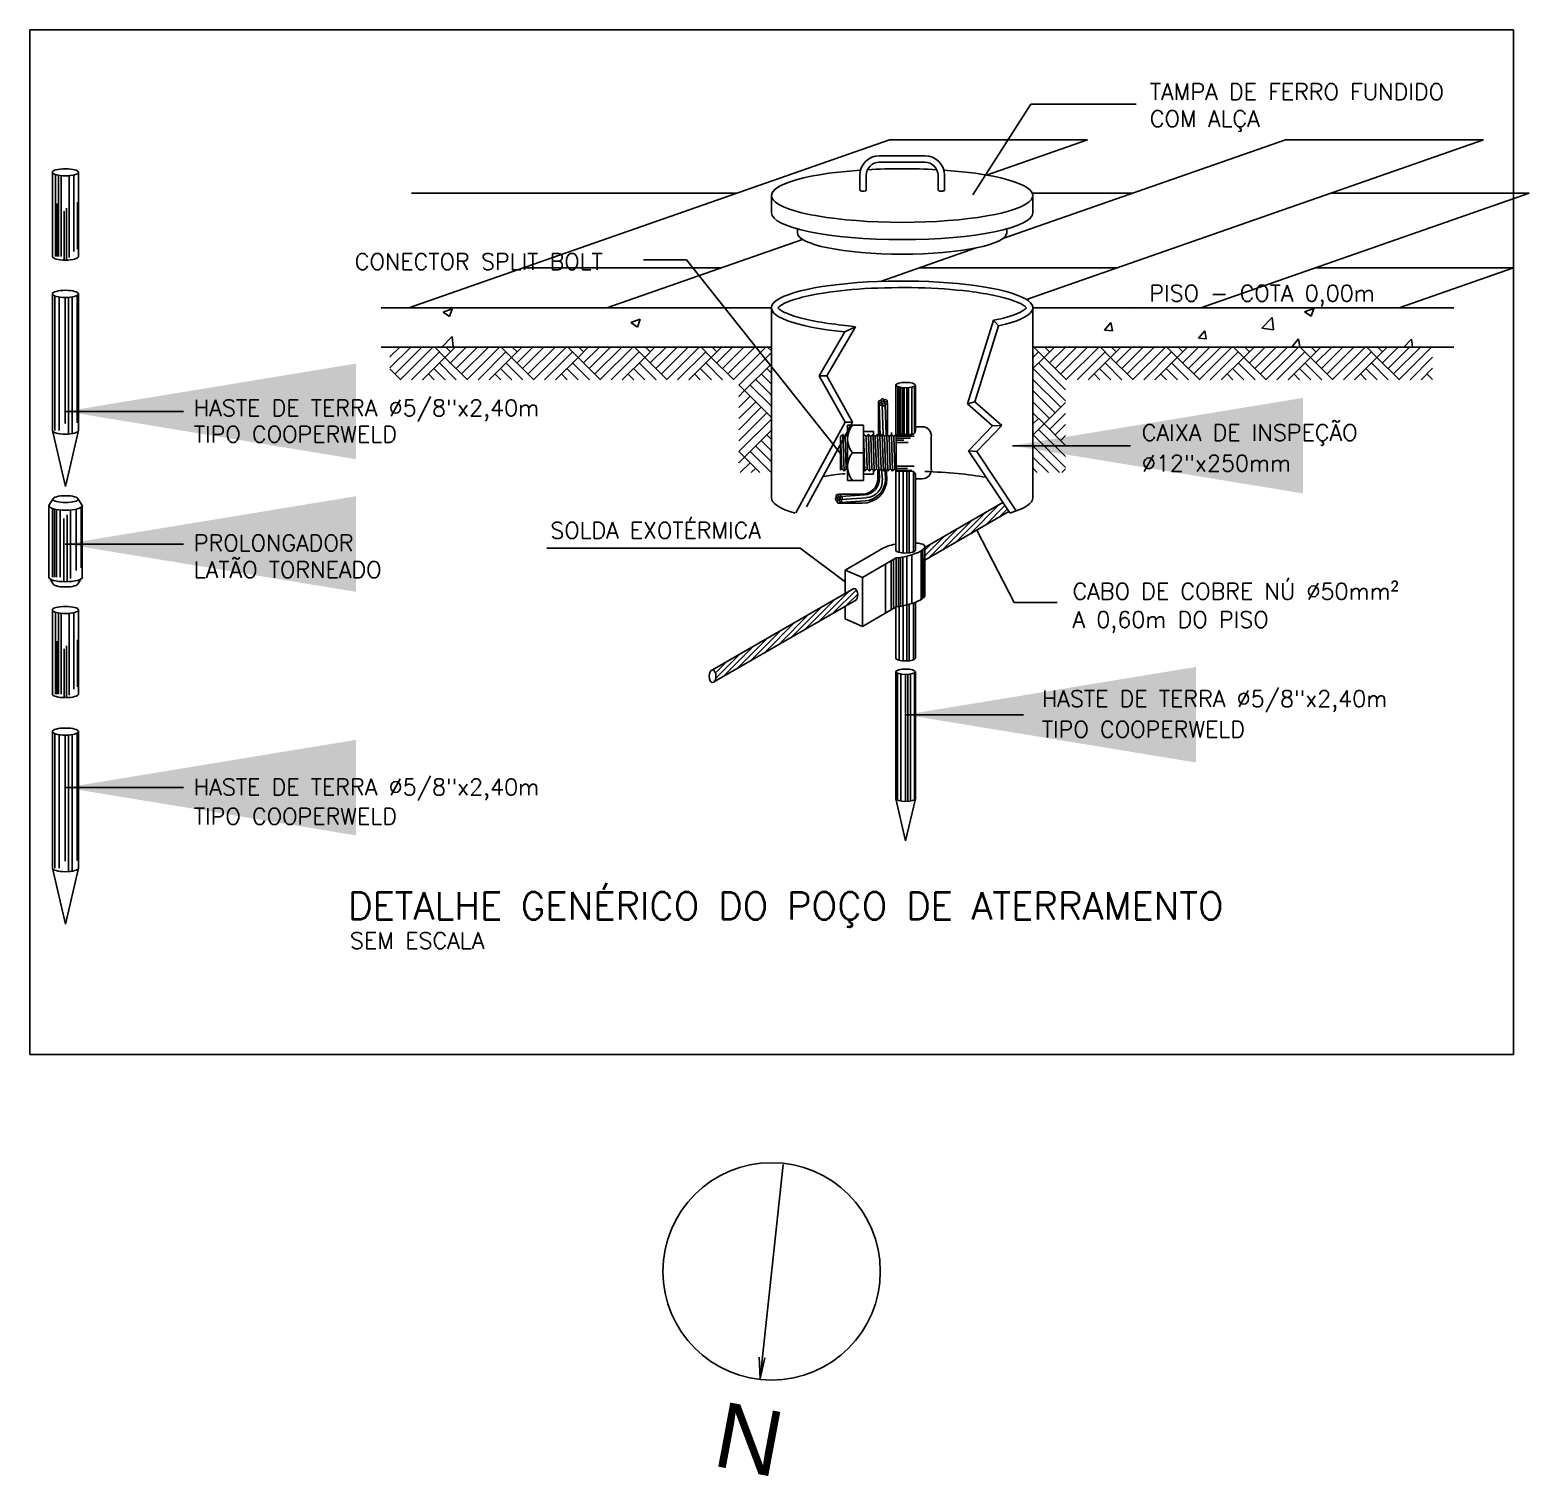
# Model space of a CAD drawing. Extents: x 0 to 11638, y -6007 to 0.
# Drawn here: x 10293.54 to 10303.86, y -3567.02 to -3557.07 of the extents above; entities that cross this region are included whole.
import ezdxf

# ---------------------------------------------------------------- set-up
doc = ezdxf.new("R2010")
doc.units = 0
doc.linetypes.add('CONTINUO', pattern=[0])
doc.layers.get('0').update_dxf_attribs({"linetype": 'CONTINUOUS'})
doc.layers.add('ARQ - Textos', color=4, linetype='CONTINUOUS', lineweight=5)
for name, color, linetype in [('ELE-CONECTOR SPLIT BOLT', 100, 'CONTINUOUS'), ('ELE-CX. INSPEÇÃO', 40, 'CONTINUOUS'), ('ELE-FIAÇÃO1', 7, 'CONTINUOUS'), ('ELE-HASTE COBREADA', 36, 'CONTINUOUS'), ('ELE-LINHA FINA', 9, 'CONTINUOUS'), ('ELE-MALHA SPDA', 200, 'CONTINUOUS'), ('ELE-MALHA TERRA', 160, 'CONTINUOUS'), ('ELE-SOLDA EXOTÉRMICA', 10, 'CONTINUOUS'), ('ELE-TEXTOS', 7, 'CONTINUOUS')]:
    doc.layers.add(name, color=color, linetype=linetype)
doc.styles.add('ROMANS', font='romans.shx', dxfattribs={"height": 0.3})
doc.styles.get("Standard").update_dxf_attribs({"font": 'arial.ttf', "height": 0.15})
doc.dimstyles.get("Standard").update_dxf_attribs({"dimtxt": 0.1, "dimasz": 0.15, "dimexe": 0.2, "dimexo": 0.2, "dimgap": 0.05, "dimtad": 1, "dimzin": 0, "dimtxsty": 'STANDARD', "dimblk": 'OBLIQUE', "dimcen": 0.5, "dimclrd": 256, "dimclre": 256, "dimclrt": 256, "dimadec": 0, "dimazin": 0, "dimtfac": 1, "dimtmove": 0, "dimatfit": 3, "dimfxl": 0.1, "dimfxlon": 1, "dimtfillclr": 256, "dimtolj": 1, "dimtzin": 0, "dimlwd": -1, "dimarcsym": 0})

msp = doc.modelspace()

# ---------------------------------------------------------------- linework, layer by layer
at = {"linetype": 'Continuous'}
for q in [(10298.726, -3564.876), (10298.561, -3566.203), (10298.6, -3566.207)]:
    msp.add_line((10298.566, -3566.349), q, dxfattribs=at)
msp.add_circle((10298.646, -3565.612), 0.748)
at = {"layer": 'ELE-CONECTOR SPLIT BOLT'}
for p, q in [((10299.168, -3559.787), (10299.279, -3559.787)), ((10299.168, -3560.167), (10299.168, -3559.787)), ((10299.279, -3559.787), (10299.279, -3559.914)), ((10299.279, -3559.787), (10299.279, -3560.167)), ((10299.635, -3559.827), (10299.635, -3559.798)), ((10299.682, -3559.798), (10299.635, -3559.798)), ((10299.121, -3559.865), (10299.137, -3559.85)), ((10299.128, -3560.088), (10299.121, -3559.865)), ((10299.121, -3559.865), (10299.121, -3560.096)), ((10299.137, -3559.85), (10299.152, -3559.865)), ((10299.145, -3560.104), (10299.137, -3559.85)), ((10299.152, -3559.865), (10299.168, -3559.85)), ((10299.16, -3560.088), (10299.152, -3559.865)), ((10299.279, -3559.849), (10299.296, -3559.865)), ((10299.279, -3559.849), (10299.279, -3559.849)), ((10299.288, -3560.104), (10299.279, -3559.849)), ((10299.296, -3559.865), (10299.312, -3559.85)), ((10299.304, -3560.088), (10299.296, -3559.865)), ((10299.312, -3559.85), (10299.328, -3559.865)), ((10299.32, -3560.104), (10299.312, -3559.85)), ((10299.328, -3559.865), (10299.344, -3559.85)), ((10299.335, -3560.088), (10299.328, -3559.865)), ((10299.344, -3559.85), (10299.359, -3559.865)), ((10299.351, -3560.104), (10299.344, -3559.85)), ((10299.359, -3559.865), (10299.375, -3559.85)), ((10299.367, -3560.088), (10299.359, -3559.865)), ((10299.375, -3559.85), (10299.391, -3559.865)), ((10299.383, -3560.104), (10299.375, -3559.85)), ((10299.391, -3559.865), (10299.407, -3559.85)), ((10299.399, -3560.088), (10299.391, -3559.865)), ((10299.407, -3559.85), (10299.422, -3559.865)), ((10299.415, -3560.104), (10299.407, -3559.85)), ((10299.422, -3559.865), (10299.439, -3559.85)), ((10299.43, -3560.088), (10299.422, -3559.865)), ((10299.439, -3559.85), (10299.454, -3559.865)), ((10299.446, -3560.104), (10299.439, -3559.85)), ((10299.454, -3559.865), (10299.47, -3559.85)), ((10299.462, -3560.088), (10299.454, -3559.865)), ((10299.47, -3559.85), (10299.486, -3559.865)), ((10299.478, -3560.104), (10299.47, -3559.85)), ((10299.474, -3559.862), (10299.472, -3559.838)), ((10299.486, -3559.865), (10299.502, -3559.85)), ((10299.493, -3560.088), (10299.486, -3559.865)), ((10299.611, -3559.85), (10299.502, -3559.85)), ((10299.502, -3559.85), (10299.502, -3560.103)), ((10299.502, -3559.863), (10299.628, -3559.863)), ((10299.502, -3559.877), (10299.601, -3559.877)), ((10299.502, -3559.891), (10299.555, -3559.891)), ((10299.502, -3559.905), (10299.586, -3559.905)), ((10299.745, -3559.861), (10299.745, -3560.093)), ((10299.279, -3559.977), (10299.202, -3559.977)), ((10299.128, -3560.088), (10299.121, -3560.096)), ((10299.128, -3560.088), (10299.145, -3560.104)), ((10299.145, -3560.104), (10299.16, -3560.088)), ((10299.16, -3560.088), (10299.168, -3560.096)), ((10299.288, -3560.104), (10299.279, -3560.095)), ((10299.288, -3560.104), (10299.304, -3560.088)), ((10299.304, -3560.088), (10299.32, -3560.104)), ((10299.32, -3560.104), (10299.335, -3560.088)), ((10299.335, -3560.088), (10299.351, -3560.104)), ((10299.351, -3560.104), (10299.367, -3560.088)), ((10299.367, -3560.088), (10299.383, -3560.104)), ((10299.383, -3560.104), (10299.399, -3560.088)), ((10299.399, -3560.088), (10299.415, -3560.104)), ((10299.415, -3560.104), (10299.43, -3560.088)), ((10299.43, -3560.088), (10299.446, -3560.104)), ((10299.446, -3560.104), (10299.462, -3560.088)), ((10299.462, -3560.088), (10299.478, -3560.104)), ((10299.473, -3560.099), (10299.472, -3560.103)), ((10299.478, -3560.104), (10299.493, -3560.088)), ((10299.493, -3560.088), (10299.502, -3560.103)), ((10299.502, -3560.068), (10299.628, -3560.068)), ((10299.502, -3560.085), (10299.581, -3560.085)), ((10299.502, -3560.099), (10299.612, -3560.099)), ((10299.611, -3560.103), (10299.502, -3560.103)), ((10299.635, -3560.127), (10299.635, -3560.156)), ((10299.279, -3560.167), (10299.168, -3560.167)), ((10299.682, -3560.156), (10299.635, -3560.156))]:
    msp.add_line(p, q, dxfattribs=at)
for points in [[(10299.279, -3559.83), (10299.347, -3559.83), (10299.347, -3559.854)], [(10299.279, -3560.124), (10299.347, -3560.124), (10299.347, -3560.1)]]:
    msp.add_lwpolyline(points, dxfattribs=at)
for centre, radius, start, end in [((10299.324, -3559.882), 0.155, 142.2056, 217.7944), ((10299.611, -3559.827), 0.0237, 270, 0), ((10299.682, -3559.861), 0.0633, 0, 90), ((10299.324, -3560.072), 0.155, 142.2056, 217.7944), ((10299.611, -3560.127), 0.0237, 0, 90), ((10299.682, -3560.093), 0.0633, 270, 0)]:
    msp.add_arc(centre, radius, start, end, dxfattribs=at)
at = {"layer": 'ELE-CX. INSPEÇÃO'}
for p, q in [((10299.387, -3557.932), (10299.701, -3557.932)), ((10299.252, -3558.167), (10299.252, -3558.067)), ((10299.297, -3558.167), (10299.297, -3558.067)), ((10299.387, -3557.977), (10299.701, -3557.977)), ((10299.791, -3558.167), (10299.791, -3558.067)), ((10299.836, -3558.167), (10299.836, -3558.067)), ((10298.644, -3558.206), (10298.644, -3558.325)), ((10300.444, -3558.206), (10300.444, -3558.325)), ((10298.823, -3558.436), (10298.823, -3558.462)), ((10300.265, -3558.436), (10300.265, -3558.462)), ((10298.644, -3558.979), (10298.644, -3560.287)), ((10300.444, -3558.979), (10300.444, -3560.287)), ((10299.175, -3559.102), (10299.224, -3559.109)), ((10300.173, -3559.065), (10299.993, -3559.641)), ((10300.208, -3559.104), (10300.044, -3559.626)), ((10300.224, -3559.054), (10300.173, -3559.065)), ((10300.208, -3559.104), (10300.173, -3559.065)), ((10299.15, -3559.145), (10298.973, -3559.448)), ((10299.224, -3559.109), (10299.025, -3559.448)), ((10299.15, -3559.145), (10299.224, -3559.109)), ((10298.973, -3559.448), (10299.151, -3559.767)), ((10298.973, -3559.448), (10299.025, -3559.448)), ((10299.025, -3559.448), (10299.203, -3559.767)), ((10299.993, -3559.641), (10300.044, -3559.626)), ((10299.993, -3559.641), (10300.165, -3559.792)), ((10300.044, -3559.626), (10300.23, -3559.79)), ((10299.151, -3559.767), (10298.812, -3560.391)), ((10299.203, -3559.767), (10298.887, -3560.348)), ((10299.151, -3559.767), (10299.203, -3559.767)), ((10300.165, -3559.792), (10300.002, -3559.963)), ((10300.23, -3559.79), (10300.059, -3559.968)), ((10300.165, -3559.792), (10300.23, -3559.79)), ((10300.002, -3559.963), (10300.286, -3560.391)), ((10300.059, -3559.968), (10300.002, -3559.963)), ((10300.059, -3559.968), (10300.33, -3560.377))]:
    msp.add_line(p, q, dxfattribs=at)
for centre, radius, start, end in [((10299.387, -3558.067), 0.135, 90, 180), ((10299.701, -3558.067), 0.135, 0, 90), ((10299.387, -3558.067), 0.09, 90, 180), ((10299.701, -3558.067), 0.09, 0, 90)]:
    msp.add_arc(centre, radius, start, end, dxfattribs=at)
for centre, major_axis, ratio, start_param, end_param in [((10299.544, -3558.206), (-0.9, 0), 0.205123, -1.245777, 4.38737), ((10299.544, -3558.206), (0.9, 0), 0.205123, 1.302681, 1.838911), ((10299.275, -3558.167), (0.0225, 0), 0.405849, 3.141593, 6.283185), ((10299.544, -3558.325), (0.9, 0), 0.205123, 3.141593, 6.283185), ((10299.544, -3558.462), (0.721, 0), 0.205123, 3.141593, 6.283185), ((10299.544, -3558.979), (-0.9, 0), 0.205123, 2.400326, 7.400729), ((10299.544, -3560.287), (-0.9, 0), 0.205123, -1.120068, -0.921236), ((10299.544, -3560.287), (0.9, 0), 0.205123, 0.87283, 1.396331), ((10299.544, -3560.287), (-0.9, 0), 0.205123, 0, 0.613855), ((10299.544, -3560.287), (0.9, 0), 0.205123, -0.602837, 0)]:
    msp.add_ellipse(centre, major_axis=major_axis, ratio=ratio, start_param=start_param, end_param=end_param, dxfattribs=at)
at = {"layer": 'ELE-CX. INSPEÇÃO', "extrusion": (0, 0, -1)}
msp.add_ellipse((10299.814, -3558.167), major_axis=(-0.0225, 0), ratio=0.405849, start_param=3.141593, end_param=6.283185, dxfattribs=at)
at = {"layer": 'ELE-CX. INSPEÇÃO'}
for points, knots in [([(10300.399, -3558.979), (10300.397, -3558.977), (10300.394, -3558.973), (10300.382, -3558.963), (10300.373, -3558.958), (10300.352, -3558.946), (10300.339, -3558.941), (10300.289, -3558.921), (10300.243, -3558.908), (10300.134, -3558.884), (10300.072, -3558.874), (10299.897, -3558.852), (10299.778, -3558.844), (10299.533, -3558.838), (10299.406, -3558.84), (10299.17, -3558.854), (10299.059, -3558.867), (10298.902, -3558.894), (10298.846, -3558.908), (10298.773, -3558.931), (10298.749, -3558.941), (10298.717, -3558.957), (10298.706, -3558.964), (10298.694, -3558.974), (10298.691, -3558.977), (10298.69, -3558.979)], [3.276551, 3.276551, 3.276551, 3.276551, 3.393688, 3.393688, 3.510826, 3.510826, 3.627964, 3.627964, 3.899224, 3.899224, 4.170484, 4.170484, 4.587329, 4.587329, 5.004173, 5.004173, 5.421017, 5.421017, 5.710423, 5.710423, 5.898669, 5.898669, 6.040787, 6.040787, 6.148227, 6.148227, 6.148227, 6.148227]), ([(10298.69, -3558.979), (10298.691, -3558.981), (10298.695, -3558.985), (10298.707, -3558.995), (10298.715, -3559), (10298.737, -3559.012), (10298.75, -3559.017), (10298.8, -3559.037), (10298.846, -3559.05), (10298.954, -3559.074), (10299.017, -3559.084), (10299.114, -3559.096), (10299.144, -3559.099), (10299.175, -3559.102)], [0.134958, 0.134958, 0.134958, 0.134958, 0.252096, 0.252096, 0.369233, 0.369233, 0.486371, 0.486371, 0.757631, 0.757631, 1.028892, 1.028892, 1.143173, 1.143173, 1.143173, 1.143173]), ([(10300.224, -3559.054), (10300.247, -3559.048), (10300.268, -3559.042), (10300.316, -3559.027), (10300.34, -3559.017), (10300.372, -3559.001), (10300.382, -3558.994), (10300.394, -3558.984), (10300.397, -3558.981), (10300.399, -3558.979)], [2.4448058, 2.4448058, 2.4448058, 2.4448058, 2.5688299, 2.5688299, 2.7570761, 2.7570761, 2.8991948, 2.8991948, 3.0066348, 3.0066348, 3.0066348, 3.0066348])]:
    msp.add_open_spline(points, degree=3, knots=knots, dxfattribs=at)
at = {"layer": 'ELE-FIAÇÃO1', "linetype": 'CONTINUO'}
for p, q in [((10300.031, -3558.201), (10300.43, -3557.578)), ((10300.43, -3557.578), (10301.154, -3557.578)), ((10297.764, -3558.648), (10298.061, -3558.648)), ((10298.061, -3558.648), (10299.121, -3559.981)), ((10300.315, -3561.008), (10300.058, -3560.509)), ((10298.843, -3560.634), (10297.098, -3560.634)), ((10298.843, -3560.634), (10299.152, -3560.865)), ((10300.315, -3561.008), (10300.612, -3561.008))]:
    msp.add_line(p, q, dxfattribs=at)
msp.add_lwpolyline([(10293.541, -3557.066), (10303.751, -3557.066), (10303.751, -3564.118), (10293.541, -3564.118)], close=True, dxfattribs=at)
at = {"layer": 'ELE-HASTE COBREADA'}
for p, q in [((10293.695, -3558.046), (10293.695, -3558.626)), ((10293.716, -3558.062), (10293.716, -3558.626)), ((10293.738, -3558.067), (10293.738, -3558.626)), ((10293.756, -3558.07), (10293.756, -3558.626)), ((10293.812, -3558.07), (10293.812, -3558.633)), ((10293.843, -3558.065), (10293.843, -3558.591)), ((10293.875, -3558.046), (10293.875, -3558.626)), ((10293.727, -3558.261), (10293.727, -3558.626)), ((10293.869, -3558.252), (10293.869, -3558.576)), ((10293.777, -3558.313), (10293.777, -3558.65)), ((10293.793, -3558.293), (10293.793, -3558.65)), ((10293.695, -3558.883), (10293.695, -3559.824)), ((10293.713, -3558.898), (10293.713, -3559.824)), ((10293.866, -3558.894), (10293.866, -3559.771)), ((10293.875, -3558.883), (10293.875, -3559.824)), ((10293.742, -3558.905), (10293.742, -3559.824)), ((10293.784, -3558.908), (10293.784, -3559.776)), ((10293.807, -3558.907), (10293.807, -3559.847)), ((10293.831, -3558.904), (10293.831, -3559.845)), ((10299.5, -3559.511), (10299.5, -3559.852)), ((10299.63, -3559.518), (10299.63, -3559.84)), ((10299.635, -3559.511), (10299.635, -3559.798)), ((10299.515, -3559.522), (10299.515, -3559.85)), ((10299.524, -3559.525), (10299.524, -3559.85)), ((10299.532, -3559.526), (10299.532, -3559.85)), ((10299.546, -3559.528), (10299.546, -3559.85)), ((10299.559, -3559.529), (10299.559, -3559.85)), ((10299.576, -3559.529), (10299.576, -3559.85)), ((10299.587, -3559.528), (10299.587, -3559.85)), ((10299.611, -3559.525), (10299.611, -3559.85)), ((10293.785, -3560.21), (10293.695, -3559.824)), ((10293.785, -3560.21), (10293.875, -3559.824)), ((10299.5, -3560.101), (10299.5, -3560.649)), ((10299.524, -3560.103), (10299.524, -3560.663)), ((10299.552, -3560.103), (10299.552, -3560.667)), ((10299.576, -3560.103), (10299.576, -3560.667)), ((10299.592, -3560.103), (10299.592, -3560.666)), ((10299.623, -3560.107), (10299.623, -3560.66)), ((10299.635, -3560.156), (10299.635, -3560.649)), ((10293.67, -3560.34), (10293.699, -3560.296)), ((10293.67, -3560.34), (10293.67, -3560.833)), ((10293.901, -3560.34), (10293.872, -3560.296)), ((10293.901, -3560.34), (10293.901, -3560.833)), ((10293.696, -3560.36), (10293.696, -3560.833)), ((10293.71, -3560.364), (10293.71, -3560.833)), ((10293.724, -3560.367), (10293.724, -3560.833)), ((10293.748, -3560.37), (10293.748, -3560.833)), ((10293.774, -3560.43), (10293.774, -3560.864)), ((10293.796, -3560.404), (10293.796, -3560.864)), ((10293.819, -3560.37), (10293.819, -3560.842)), ((10293.86, -3560.364), (10293.86, -3560.787)), ((10293.893, -3560.352), (10293.893, -3560.769)), ((10293.677, -3560.843), (10293.699, -3560.877)), ((10293.894, -3560.843), (10293.872, -3560.877)), ((10293.695, -3561.059), (10293.695, -3561.638)), ((10293.875, -3561.059), (10293.875, -3561.638)), ((10299.5, -3561.04), (10299.5, -3561.391)), ((10299.524, -3561.035), (10299.524, -3561.405)), ((10299.552, -3561.03), (10299.552, -3561.409)), ((10299.576, -3561.025), (10299.576, -3561.409)), ((10299.592, -3561.021), (10299.592, -3561.408)), ((10299.623, -3561.011), (10299.623, -3561.401)), ((10299.635, -3561.007), (10299.635, -3561.391)), ((10293.716, -3561.074), (10293.716, -3561.638)), ((10293.738, -3561.08), (10293.738, -3561.638)), ((10293.756, -3561.082), (10293.756, -3561.638)), ((10293.812, -3561.082), (10293.812, -3561.646)), ((10293.843, -3561.078), (10293.843, -3561.603)), ((10293.727, -3561.274), (10293.727, -3561.638)), ((10293.869, -3561.265), (10293.869, -3561.589)), ((10293.777, -3561.326), (10293.777, -3561.663)), ((10293.793, -3561.305), (10293.793, -3561.663)), ((10299.5, -3561.484), (10299.5, -3562.358)), ((10299.513, -3561.495), (10299.513, -3562.369)), ((10299.536, -3561.501), (10299.536, -3562.374)), ((10299.567, -3561.503), (10299.567, -3562.376)), ((10299.584, -3561.502), (10299.584, -3562.376)), ((10299.602, -3561.5), (10299.602, -3562.374)), ((10299.629, -3561.492), (10299.629, -3562.366)), ((10299.635, -3561.484), (10299.635, -3562.358)), ((10293.695, -3561.896), (10293.695, -3562.836)), ((10293.713, -3561.911), (10293.713, -3562.836)), ((10293.742, -3561.918), (10293.742, -3562.836)), ((10293.784, -3561.921), (10293.784, -3562.789)), ((10293.807, -3561.92), (10293.807, -3562.86)), ((10293.831, -3561.917), (10293.831, -3562.857)), ((10293.866, -3561.907), (10293.866, -3562.783)), ((10293.875, -3561.896), (10293.875, -3562.836)), ((10299.568, -3562.647), (10299.5, -3562.358)), ((10299.568, -3562.647), (10299.635, -3562.358)), ((10293.785, -3563.222), (10293.695, -3562.836)), ((10293.785, -3563.222), (10293.875, -3562.836))]:
    msp.add_line(p, q, dxfattribs=at)
for centre, major_axis in [((10293.785, -3558.046), (-0.09, 0)), ((10293.785, -3558.883), (-0.09, 0)), ((10299.568, -3559.511), (-0.0675, 0)), ((10299.568, -3559.511), (-0.0675, 0)), ((10293.786, -3560.296), (-0.0868, 0)), ((10293.785, -3561.059), (-0.09, 0)), ((10299.568, -3561.484), (-0.0675, 0)), ((10293.785, -3561.896), (-0.09, 0))]:
    msp.add_ellipse(centre, major_axis=major_axis, ratio=0.27188, dxfattribs=at)
for centre, major_axis in [((10293.785, -3558.626), (0.09, 0)), ((10293.785, -3559.824), (0.09, 0)), ((10293.786, -3560.34), (0.116, 0)), ((10299.568, -3560.649), (0.0675, 0)), ((10293.786, -3560.833), (0.116, 0)), ((10299.568, -3561.391), (0.0675, 0)), ((10293.785, -3561.638), (0.09, 0)), ((10299.568, -3562.358), (0.0675, 0)), ((10293.785, -3562.836), (0.09, 0))]:
    msp.add_ellipse(centre, major_axis=major_axis, ratio=0.27188, start_param=3.141593, end_param=6.283185, dxfattribs=at)
at = {"layer": 'ELE-HASTE COBREADA', "extrusion": (0, 0, -1)}
msp.add_ellipse((10293.786, -3560.877), major_axis=(-0.0868, 0), ratio=0.27188, start_param=3.141593, end_param=6.283185, dxfattribs=at)
at = {"layer": 'ELE-LINHA FINA'}
for p, q in [((10296.149, -3558.979), (10299.457, -3557.822)), ((10299.457, -3557.822), (10300.82, -3557.822)), ((10300.125, -3558.065), (10300.82, -3557.822)), ((10300.238, -3558.502), (10302.183, -3557.822)), ((10300.401, -3558.922), (10303.546, -3557.822)), ((10302.183, -3557.822), (10303.546, -3557.822)), ((10298.407, -3558.189), (10296.166, -3558.189)), ((10301.133, -3558.189), (10300.44, -3558.189)), ((10301.601, -3558.979), (10303.859, -3558.189)), ((10303.859, -3558.189), (10302.496, -3558.189)), ((10297.512, -3558.979), (10298.859, -3558.508)), ((10299.396, -3558.797), (10300.054, -3558.567)), ((10298.301, -3558.703), (10296.938, -3558.703)), ((10301.027, -3558.703), (10299.664, -3558.703)), ((10303.752, -3558.703), (10302.39, -3558.703)), ((10302.964, -3558.979), (10303.752, -3558.703)), ((10295.958, -3558.979), (10298.644, -3558.979)), ((10296.384, -3559.009), (10296.447, -3558.985)), ((10296.429, -3559.039), (10296.447, -3558.985)), ((10300.444, -3558.979), (10303.342, -3558.979)), ((10301.121, -3558.979), (10301.139, -3558.982)), ((10301.14, -3558.982), (10301.139, -3558.979)), ((10302.314, -3559.007), (10302.377, -3558.983)), ((10302.359, -3559.037), (10302.377, -3558.983)), ((10296.384, -3559.009), (10296.429, -3559.039)), ((10297.677, -3559.081), (10297.741, -3559.057)), ((10297.677, -3559.081), (10297.722, -3559.111)), ((10297.722, -3559.111), (10297.741, -3559.057)), ((10300.938, -3559.132), (10300.981, -3559.08)), ((10300.991, -3559.137), (10300.981, -3559.08)), ((10302.02, -3559.118), (10302.09, -3559.045)), ((10302.1, -3559.131), (10302.09, -3559.045)), ((10302.314, -3559.007), (10302.359, -3559.037)), ((10296.377, -3559.249), (10296.446, -3559.177)), ((10296.455, -3559.249), (10296.446, -3559.177)), ((10300.938, -3559.132), (10300.991, -3559.137)), ((10301.583, -3559.188), (10301.627, -3559.137)), ((10301.583, -3559.188), (10301.637, -3559.193)), ((10301.637, -3559.193), (10301.627, -3559.137)), ((10302.02, -3559.118), (10302.1, -3559.131)), ((10302.229, -3559.245), (10302.272, -3559.193)), ((10302.282, -3559.249), (10302.272, -3559.193)), ((10302.998, -3559.249), (10303.051, -3559.194)), ((10303.057, -3559.249), (10303.051, -3559.194)), ((10295.958, -3559.249), (10298.644, -3559.249)), ((10296.019, -3559.392), (10296.163, -3559.249)), ((10296.019, -3559.316), (10296.086, -3559.249)), ((10296.054, -3559.434), (10296.239, -3559.249)), ((10296.092, -3559.472), (10296.315, -3559.249)), ((10296.167, -3559.474), (10296.359, -3559.281)), ((10296.397, -3559.32), (10296.327, -3559.249)), ((10296.397, -3559.32), (10296.468, -3559.249)), ((10296.436, -3559.281), (10296.403, -3559.249)), ((10296.436, -3559.358), (10296.544, -3559.249)), ((10296.474, -3559.396), (10296.621, -3559.249)), ((10296.512, -3559.434), (10296.697, -3559.249)), ((10296.55, -3559.472), (10296.773, -3559.249)), ((10296.625, -3559.474), (10296.817, -3559.281)), ((10296.856, -3559.32), (10296.785, -3559.249)), ((10296.856, -3559.32), (10296.926, -3559.249)), ((10296.894, -3559.281), (10296.861, -3559.249)), ((10296.894, -3559.358), (10297.003, -3559.249)), ((10296.932, -3559.396), (10297.079, -3559.249)), ((10296.97, -3559.434), (10297.155, -3559.249)), ((10297.008, -3559.472), (10297.232, -3559.249)), ((10297.083, -3559.474), (10297.276, -3559.281)), ((10297.314, -3559.32), (10297.243, -3559.249)), ((10297.314, -3559.32), (10297.384, -3559.249)), ((10297.352, -3559.281), (10297.319, -3559.249)), ((10297.352, -3559.358), (10297.461, -3559.249)), ((10297.39, -3559.396), (10297.537, -3559.249)), ((10297.428, -3559.434), (10297.614, -3559.249)), ((10297.466, -3559.472), (10297.69, -3559.249)), ((10297.541, -3559.474), (10297.734, -3559.281)), ((10297.772, -3559.32), (10297.701, -3559.249)), ((10297.772, -3559.32), (10297.843, -3559.249)), ((10297.81, -3559.281), (10297.778, -3559.249)), ((10297.81, -3559.358), (10297.919, -3559.249)), ((10297.848, -3559.396), (10297.995, -3559.249)), ((10297.887, -3559.434), (10298.072, -3559.249)), ((10297.925, -3559.472), (10298.148, -3559.249)), ((10297.999, -3559.474), (10298.192, -3559.281)), ((10298.23, -3559.32), (10298.16, -3559.249)), ((10298.23, -3559.32), (10298.301, -3559.249)), ((10298.268, -3559.281), (10298.236, -3559.249)), ((10298.268, -3559.358), (10298.377, -3559.249)), ((10298.307, -3559.396), (10298.454, -3559.249)), ((10298.345, -3559.434), (10298.53, -3559.249)), ((10298.383, -3559.472), (10298.606, -3559.249)), ((10298.421, -3559.511), (10298.644, -3559.287)), ((10298.644, -3559.276), (10298.618, -3559.249)), ((10300.444, -3559.249), (10303.342, -3559.249)), ((10300.444, -3559.32), (10300.483, -3559.281)), ((10300.521, -3559.32), (10300.451, -3559.249)), ((10300.521, -3559.32), (10300.592, -3559.249)), ((10300.559, -3559.281), (10300.527, -3559.249)), ((10300.559, -3559.358), (10300.668, -3559.249)), ((10300.598, -3559.396), (10300.745, -3559.249)), ((10300.636, -3559.434), (10300.821, -3559.249)), ((10300.674, -3559.472), (10300.897, -3559.249)), ((10300.749, -3559.474), (10300.941, -3559.281)), ((10300.979, -3559.32), (10300.909, -3559.249)), ((10300.979, -3559.32), (10301.05, -3559.249)), ((10301.018, -3559.281), (10300.985, -3559.249)), ((10301.018, -3559.358), (10301.126, -3559.249)), ((10301.056, -3559.396), (10301.203, -3559.249)), ((10301.094, -3559.434), (10301.279, -3559.249)), ((10301.132, -3559.472), (10301.356, -3559.249)), ((10301.207, -3559.474), (10301.399, -3559.281)), ((10301.438, -3559.32), (10301.367, -3559.249)), ((10301.438, -3559.32), (10301.508, -3559.249)), ((10301.476, -3559.281), (10301.443, -3559.249)), ((10301.476, -3559.358), (10301.585, -3559.249)), ((10301.514, -3559.396), (10301.661, -3559.249)), ((10301.552, -3559.434), (10301.737, -3559.249)), ((10301.59, -3559.472), (10301.814, -3559.249)), ((10301.665, -3559.474), (10301.858, -3559.281)), ((10301.896, -3559.32), (10301.825, -3559.249)), ((10301.896, -3559.32), (10301.966, -3559.249)), ((10301.934, -3559.281), (10301.902, -3559.249)), ((10301.934, -3559.358), (10302.043, -3559.249)), ((10301.972, -3559.396), (10302.119, -3559.249)), ((10302.01, -3559.434), (10302.196, -3559.249)), ((10302.049, -3559.472), (10302.272, -3559.249)), ((10302.123, -3559.474), (10302.316, -3559.281)), ((10302.229, -3559.245), (10302.275, -3559.249)), ((10302.354, -3559.32), (10302.283, -3559.249)), ((10302.354, -3559.32), (10302.425, -3559.249)), ((10302.392, -3559.281), (10302.36, -3559.249)), ((10302.392, -3559.358), (10302.501, -3559.249)), ((10302.43, -3559.396), (10302.577, -3559.249)), ((10302.469, -3559.434), (10302.654, -3559.249)), ((10302.507, -3559.472), (10302.73, -3559.249)), ((10302.582, -3559.474), (10302.774, -3559.281)), ((10302.812, -3559.32), (10302.742, -3559.249)), ((10302.812, -3559.32), (10302.883, -3559.249)), ((10302.85, -3559.281), (10302.818, -3559.249)), ((10302.85, -3559.358), (10302.959, -3559.249)), ((10302.889, -3559.396), (10303.036, -3559.249)), ((10302.927, -3559.434), (10303.112, -3559.249)), ((10302.965, -3559.472), (10303.188, -3559.249)), ((10296.093, -3559.474), (10296.019, -3559.4)), ((10296.243, -3559.474), (10296.397, -3559.32)), ((10296.399, -3559.474), (10296.321, -3559.396)), ((10296.475, -3559.474), (10296.359, -3559.358)), ((10296.552, -3559.474), (10296.397, -3559.32)), ((10296.701, -3559.474), (10296.856, -3559.32)), ((10296.857, -3559.474), (10296.779, -3559.396)), ((10296.934, -3559.474), (10296.817, -3559.358)), ((10297.01, -3559.474), (10296.856, -3559.32)), ((10297.159, -3559.474), (10297.314, -3559.32)), ((10297.315, -3559.474), (10297.237, -3559.396)), ((10297.392, -3559.474), (10297.276, -3559.358)), ((10297.468, -3559.474), (10297.314, -3559.32)), ((10297.618, -3559.474), (10297.772, -3559.32)), ((10297.774, -3559.474), (10297.696, -3559.396)), ((10297.85, -3559.474), (10297.734, -3559.358)), ((10297.926, -3559.474), (10297.772, -3559.32)), ((10298.076, -3559.474), (10298.23, -3559.32)), ((10298.232, -3559.474), (10298.154, -3559.396)), ((10298.308, -3559.474), (10298.192, -3559.358)), ((10298.385, -3559.474), (10298.23, -3559.32)), ((10298.459, -3559.549), (10298.644, -3559.364)), ((10298.644, -3559.428), (10298.612, -3559.396)), ((10300.444, -3559.397), (10300.521, -3559.32)), ((10300.669, -3559.62), (10300.445, -3559.396)), ((10300.669, -3559.544), (10300.483, -3559.358)), ((10300.676, -3559.474), (10300.521, -3559.32)), ((10300.825, -3559.474), (10300.979, -3559.32)), ((10300.981, -3559.474), (10300.903, -3559.396)), ((10301.057, -3559.474), (10300.941, -3559.358)), ((10301.134, -3559.474), (10300.979, -3559.32)), ((10301.283, -3559.474), (10301.438, -3559.32)), ((10301.439, -3559.474), (10301.361, -3559.396)), ((10301.516, -3559.474), (10301.399, -3559.358)), ((10301.592, -3559.474), (10301.438, -3559.32)), ((10301.741, -3559.474), (10301.896, -3559.32)), ((10301.897, -3559.474), (10301.819, -3559.396)), ((10301.974, -3559.474), (10301.858, -3559.358)), ((10302.05, -3559.474), (10301.896, -3559.32)), ((10302.2, -3559.474), (10302.354, -3559.32)), ((10302.356, -3559.474), (10302.278, -3559.396)), ((10302.432, -3559.474), (10302.316, -3559.358)), ((10302.508, -3559.474), (10302.354, -3559.32)), ((10302.658, -3559.474), (10302.812, -3559.32)), ((10302.814, -3559.474), (10302.736, -3559.396)), ((10302.89, -3559.474), (10302.774, -3559.358)), ((10302.967, -3559.474), (10302.812, -3559.32)), ((10303.04, -3559.474), (10303.195, -3559.319)), ((10303.116, -3559.474), (10303.195, -3559.395)), ((10303.195, -3559.397), (10303.194, -3559.396)), ((10296.246, -3559.474), (10296.245, -3559.472)), ((10296.323, -3559.474), (10296.283, -3559.434)), ((10296.704, -3559.474), (10296.703, -3559.472)), ((10296.781, -3559.474), (10296.741, -3559.434)), ((10297.163, -3559.474), (10297.161, -3559.472)), ((10297.239, -3559.474), (10297.199, -3559.434)), ((10297.621, -3559.474), (10297.619, -3559.472)), ((10297.697, -3559.474), (10297.657, -3559.434)), ((10298.079, -3559.474), (10298.077, -3559.472)), ((10298.155, -3559.474), (10298.116, -3559.434)), ((10298.459, -3559.549), (10298.419, -3559.509)), ((10298.644, -3559.657), (10298.497, -3559.511)), ((10298.644, -3559.581), (10298.536, -3559.472)), ((10298.644, -3559.505), (10298.574, -3559.434)), ((10300.636, -3559.663), (10300.444, -3559.472)), ((10300.828, -3559.474), (10300.827, -3559.472)), ((10300.905, -3559.474), (10300.865, -3559.434)), ((10301.286, -3559.474), (10301.285, -3559.472)), ((10301.363, -3559.474), (10301.323, -3559.434)), ((10301.745, -3559.474), (10301.743, -3559.472)), ((10301.821, -3559.474), (10301.781, -3559.434)), ((10302.203, -3559.474), (10302.201, -3559.472)), ((10302.279, -3559.474), (10302.239, -3559.434)), ((10302.661, -3559.474), (10302.659, -3559.472)), ((10302.737, -3559.474), (10302.698, -3559.434)), ((10303.119, -3559.474), (10303.118, -3559.472)), ((10303.195, -3559.473), (10303.156, -3559.434)), ((10298.419, -3559.589), (10298.459, -3559.549)), ((10298.421, -3559.587), (10298.419, -3559.585)), ((10298.419, -3559.665), (10298.497, -3559.587)), ((10298.644, -3559.734), (10298.459, -3559.549)), ((10300.598, -3559.702), (10300.444, -3559.548)), ((10298.419, -3559.742), (10298.536, -3559.625)), ((10298.419, -3559.818), (10298.574, -3559.663)), ((10298.419, -3559.894), (10298.612, -3559.702)), ((10300.559, -3559.74), (10300.444, -3559.625)), ((10300.521, -3559.778), (10300.444, -3559.701)), ((10300.521, -3559.778), (10300.669, -3559.63)), ((10300.559, -3559.816), (10300.669, -3559.706)), ((10298.421, -3559.969), (10298.644, -3559.746)), ((10298.459, -3560.007), (10298.644, -3559.822)), ((10300.444, -3559.778), (10300.483, -3559.74)), ((10300.444, -3559.855), (10300.521, -3559.778)), ((10300.669, -3560.002), (10300.483, -3559.816)), ((10300.669, -3559.926), (10300.521, -3559.778)), ((10300.598, -3559.854), (10300.669, -3559.783)), ((10298.644, -3560.039), (10298.536, -3559.931)), ((10298.644, -3559.963), (10298.574, -3559.892)), ((10298.644, -3559.886), (10298.612, -3559.854)), ((10300.627, -3560.113), (10300.444, -3559.93)), ((10300.669, -3560.079), (10300.445, -3559.854)), ((10300.636, -3559.892), (10300.669, -3559.859)), ((10298.459, -3560.007), (10298.419, -3559.967)), ((10298.419, -3560.047), (10298.459, -3560.007)), ((10298.565, -3560.113), (10298.459, -3560.007)), ((10298.642, -3560.113), (10298.497, -3559.969)), ((10300.551, -3560.113), (10300.444, -3560.006)), ((10298.421, -3560.045), (10298.419, -3560.043)), ((10298.43, -3560.113), (10298.497, -3560.045)), ((10298.506, -3560.113), (10298.536, -3560.083)), ((10300.474, -3560.113), (10300.444, -3560.083)), ((10300.644, -3560.113), (10300.669, -3560.088))]:
    msp.add_line(p, q, dxfattribs=at)
at = {"layer": 'ELE-MALHA SPDA'}
for p, q in [((10299.398, -3559.615), (10299.398, -3559.62)), ((10299.418, -3559.613), (10299.419, -3559.623)), ((10299.42, -3559.619), (10299.42, -3559.624)), ((10299.44, -3559.617), (10299.441, -3559.629)), ((10299.381, -3559.855), (10299.381, -3559.626)), ((10299.394, -3559.862), (10299.387, -3559.642)), ((10299.401, -3559.624), (10299.402, -3559.634)), ((10299.402, -3559.631), (10299.402, -3559.634)), ((10299.407, -3559.64), (10299.407, -3559.644)), ((10299.413, -3559.856), (10299.407, -3559.647)), ((10299.422, -3559.635), (10299.423, -3559.639)), ((10299.423, -3559.629), (10299.423, -3559.632)), ((10299.427, -3559.645), (10299.434, -3559.854)), ((10299.443, -3559.854), (10299.443, -3559.633)), ((10299.376, -3560.156), (10299.376, -3560.097)), ((10299.388, -3560.149), (10299.385, -3560.102)), ((10299.408, -3560.163), (10299.403, -3560.093)), ((10299.429, -3560.15), (10299.425, -3560.094)), ((10299.438, -3560.155), (10299.434, -3560.092)), ((10299.091, -3560.286), (10299.102, -3560.285)), ((10299.093, -3560.306), (10299.098, -3560.306)), ((10299.096, -3560.264), (10299.108, -3560.264)), ((10299.098, -3560.285), (10299.103, -3560.285)), ((10299.103, -3560.303), (10299.113, -3560.303)), ((10299.27, -3560.324), (10299.105, -3560.324)), ((10299.107, -3560.282), (10299.111, -3560.282)), ((10299.109, -3560.302), (10299.113, -3560.302)), ((10299.271, -3560.262), (10299.112, -3560.262)), ((10299.114, -3560.282), (10299.118, -3560.282)), ((10299.119, -3560.297), (10299.122, -3560.297)), ((10299.291, -3560.307), (10299.121, -3560.318)), ((10299.124, -3560.277), (10299.284, -3560.267)), ((10299.299, -3560.286), (10299.126, -3560.298))]:
    msp.add_line(p, q, dxfattribs=at)
for points in [[(10299.401, -3559.624, -0.126615), (10299.401, -3559.627, -0.106042), (10299.399, -3559.63, -0.085878), (10299.396, -3559.632, -0.075582), (10299.392, -3559.633, -0.075582), (10299.388, -3559.633, -0.085878), (10299.384, -3559.632, -0.106042), (10299.382, -3559.629, -0.126615), (10299.381, -3559.627, -0.126615), (10299.381, -3559.624, -0.106042), (10299.383, -3559.621, -0.085878), (10299.386, -3559.619, -0.075582), (10299.39, -3559.618, -0.075582), (10299.394, -3559.618, -0.085878), (10299.397, -3559.619, -0.106042), (10299.4, -3559.621, -0.126615)], [(10299.418, -3559.612, -0.126615), (10299.418, -3559.615, -0.106042), (10299.416, -3559.618, -0.085878), (10299.413, -3559.62, -0.075582), (10299.409, -3559.621, -0.075582), (10299.405, -3559.621, -0.085878), (10299.402, -3559.62, -0.106042), (10299.399, -3559.618, -0.126615), (10299.398, -3559.615, -0.126615), (10299.398, -3559.612, -0.106042), (10299.4, -3559.609, -0.085878), (10299.403, -3559.607, -0.075582), (10299.407, -3559.606, -0.075582), (10299.411, -3559.606, -0.085878), (10299.415, -3559.607, -0.106042), (10299.417, -3559.609, -0.126615)], [(10299.423, -3559.628, -0.126615), (10299.422, -3559.631, -0.106042), (10299.42, -3559.634, -0.085878), (10299.417, -3559.636, -0.075582), (10299.413, -3559.637, -0.075582), (10299.409, -3559.637, -0.085878), (10299.406, -3559.636, -0.106042), (10299.403, -3559.634, -0.126615), (10299.402, -3559.631, -0.126615), (10299.403, -3559.628, -0.106042), (10299.404, -3559.625, -0.085878), (10299.407, -3559.623, -0.075582), (10299.411, -3559.622, -0.075582), (10299.415, -3559.622, -0.085878), (10299.419, -3559.623, -0.106042), (10299.421, -3559.626, -0.126615)], [(10299.44, -3559.617, -0.126615), (10299.44, -3559.62, -0.106042), (10299.438, -3559.622, -0.085878), (10299.435, -3559.625, -0.075582), (10299.431, -3559.626, -0.075582), (10299.427, -3559.626, -0.085878), (10299.423, -3559.624, -0.106042), (10299.421, -3559.622, -0.126615), (10299.42, -3559.619, -0.126615), (10299.42, -3559.617, -0.106042), (10299.422, -3559.614, -0.085878), (10299.425, -3559.612, -0.075582), (10299.429, -3559.61, -0.075582), (10299.433, -3559.611, -0.085878), (10299.436, -3559.612, -0.106042), (10299.439, -3559.614, -0.126615)], [(10299.407, -3559.64, -0.126615), (10299.407, -3559.643, -0.106042), (10299.405, -3559.646, -0.085878), (10299.402, -3559.648, -0.075582), (10299.398, -3559.649, -0.075582), (10299.394, -3559.649, -0.085878), (10299.39, -3559.647, -0.106042), (10299.388, -3559.645, -0.126615), (10299.387, -3559.643, -0.126615), (10299.387, -3559.64, -0.106042), (10299.389, -3559.637, -0.085878), (10299.392, -3559.635, -0.075582), (10299.396, -3559.633, -0.075582), (10299.4, -3559.634, -0.085878), (10299.403, -3559.635, -0.106042), (10299.406, -3559.637, -0.126615)], [(10299.427, -3559.645, -0.126615), (10299.427, -3559.648, -0.106042), (10299.425, -3559.65, -0.085878), (10299.422, -3559.653, -0.075582), (10299.418, -3559.654, -0.075582), (10299.414, -3559.654, -0.085878), (10299.41, -3559.652, -0.106042), (10299.408, -3559.65, -0.126615), (10299.407, -3559.647, -0.126615), (10299.407, -3559.645, -0.106042), (10299.409, -3559.642, -0.085878), (10299.412, -3559.64, -0.075582), (10299.416, -3559.638, -0.075582), (10299.42, -3559.638, -0.085878), (10299.423, -3559.64, -0.106042), (10299.426, -3559.642, -0.126615)], [(10299.443, -3559.633, -0.126615), (10299.442, -3559.635, -0.106042), (10299.44, -3559.638, -0.085878), (10299.437, -3559.64, -0.075582), (10299.433, -3559.642, -0.075582), (10299.429, -3559.642, -0.085878), (10299.426, -3559.64, -0.106042), (10299.423, -3559.638, -0.126615), (10299.422, -3559.635, -0.126615), (10299.423, -3559.633, -0.106042), (10299.425, -3559.63, -0.085878), (10299.427, -3559.628, -0.075582), (10299.431, -3559.626, -0.075582), (10299.435, -3559.626, -0.085878), (10299.439, -3559.628, -0.106042), (10299.441, -3559.63, -0.126615)], [(10299.091, -3560.286, -0.126615), (10299.094, -3560.286, -0.106042), (10299.097, -3560.288, -0.085878), (10299.099, -3560.291, -0.075582), (10299.1, -3560.295, -0.075582), (10299.1, -3560.299, -0.085878), (10299.098, -3560.303, -0.106042), (10299.096, -3560.305, -0.126615), (10299.094, -3560.306, -0.126615), (10299.091, -3560.306, -0.106042), (10299.088, -3560.304, -0.085878), (10299.086, -3560.301, -0.075582), (10299.084, -3560.297, -0.075582), (10299.085, -3560.293, -0.085878), (10299.086, -3560.29, -0.106042), (10299.088, -3560.287, -0.126615)], [(10299.095, -3560.264, -0.126615), (10299.098, -3560.265, -0.106042), (10299.101, -3560.267, -0.085878), (10299.103, -3560.27, -0.075582), (10299.104, -3560.274, -0.075582), (10299.104, -3560.278, -0.085878), (10299.103, -3560.281, -0.106042), (10299.101, -3560.284, -0.126615), (10299.098, -3560.285, -0.126615), (10299.095, -3560.284, -0.106042), (10299.092, -3560.283, -0.085878), (10299.09, -3560.28, -0.075582), (10299.089, -3560.276, -0.075582), (10299.089, -3560.272, -0.085878), (10299.09, -3560.268, -0.106042), (10299.093, -3560.266, -0.126615)], [(10299.103, -3560.303, -0.126615), (10299.105, -3560.304, -0.106042), (10299.108, -3560.306, -0.085878), (10299.11, -3560.308, -0.075582), (10299.112, -3560.312, -0.075582), (10299.112, -3560.316, -0.085878), (10299.11, -3560.32, -0.106042), (10299.108, -3560.322, -0.126615), (10299.105, -3560.324, -0.126615), (10299.102, -3560.323, -0.106042), (10299.1, -3560.321, -0.085878), (10299.097, -3560.318, -0.075582), (10299.096, -3560.314, -0.075582), (10299.096, -3560.31, -0.085878), (10299.098, -3560.307, -0.106042), (10299.1, -3560.304, -0.126615)], [(10299.107, -3560.282, -0.126615), (10299.11, -3560.282, -0.106042), (10299.113, -3560.284, -0.085878), (10299.115, -3560.287, -0.075582), (10299.116, -3560.291, -0.075582), (10299.116, -3560.295, -0.085878), (10299.115, -3560.298, -0.106042), (10299.112, -3560.301, -0.126615), (10299.11, -3560.302, -0.126615), (10299.107, -3560.302, -0.106042), (10299.104, -3560.3, -0.085878), (10299.102, -3560.297, -0.075582), (10299.101, -3560.293, -0.075582), (10299.101, -3560.289, -0.085878), (10299.102, -3560.286, -0.106042), (10299.104, -3560.283, -0.126615)], [(10299.111, -3560.262, -0.126615), (10299.114, -3560.262, -0.106042), (10299.117, -3560.264, -0.085878), (10299.119, -3560.267, -0.075582), (10299.12, -3560.271, -0.075582), (10299.12, -3560.275, -0.085878), (10299.119, -3560.278, -0.106042), (10299.117, -3560.281, -0.126615), (10299.114, -3560.282, -0.126615), (10299.111, -3560.282, -0.106042), (10299.108, -3560.28, -0.085878), (10299.106, -3560.277, -0.075582), (10299.105, -3560.273, -0.075582), (10299.105, -3560.269, -0.085878), (10299.106, -3560.266, -0.106042), (10299.108, -3560.263, -0.126615)], [(10299.118, -3560.297, -0.126615), (10299.121, -3560.298, -0.106042), (10299.124, -3560.3, -0.085878), (10299.126, -3560.303, -0.075582), (10299.127, -3560.306, -0.075582), (10299.127, -3560.311, -0.085878), (10299.126, -3560.314, -0.106042), (10299.124, -3560.317, -0.126615), (10299.121, -3560.318, -0.126615), (10299.118, -3560.317, -0.106042), (10299.115, -3560.315, -0.085878), (10299.113, -3560.312, -0.075582), (10299.112, -3560.309, -0.075582), (10299.112, -3560.304, -0.085878), (10299.113, -3560.301, -0.106042), (10299.116, -3560.298, -0.126615)], [(10299.123, -3560.277, -0.126615), (10299.126, -3560.278, -0.106042), (10299.129, -3560.28, -0.085878), (10299.131, -3560.283, -0.075582), (10299.132, -3560.286, -0.075582), (10299.132, -3560.291, -0.085878), (10299.131, -3560.294, -0.106042), (10299.129, -3560.297, -0.126615), (10299.126, -3560.298, -0.126615), (10299.123, -3560.297, -0.106042), (10299.12, -3560.295, -0.085878), (10299.118, -3560.293, -0.075582), (10299.117, -3560.289, -0.075582), (10299.117, -3560.285, -0.085878), (10299.118, -3560.281, -0.106042), (10299.121, -3560.279, -0.126615)]]:
    msp.add_lwpolyline(points, format="xyb", close=True, dxfattribs=at)
for centre, radius, start, end in [((10299.27, -3560.155), 0.169, 270, 0), ((10299.271, -3560.156), 0.105, 270, 0), ((10299.277, -3560.156), 0.111, 273.79, 3.79), ((10299.281, -3560.159), 0.148, 273.6985, 3.79), ((10299.292, -3560.17), 0.116, 273.79, 3.6985)]:
    msp.add_arc(centre, radius, start, end, dxfattribs=at)
at = {"layer": 'ELE-MALHA TERRA'}
for p, q in [((10299.7, -3560.628), (10300.237, -3560.318)), ((10300.009, -3560.537), (10300.215, -3560.331)), ((10300.118, -3560.475), (10300.252, -3560.34)), ((10299.7, -3560.715), (10300.279, -3560.381)), ((10299.821, -3560.646), (10300.027, -3560.44)), ((10299.915, -3560.591), (10300.121, -3560.385)), ((10300.212, -3560.42), (10300.268, -3560.364)), ((10299.7, -3560.687), (10299.839, -3560.548)), ((10299.727, -3560.7), (10299.933, -3560.494)), ((10299.7, -3560.647), (10299.745, -3560.603)), ((10298.239, -3561.472), (10299.212, -3560.91)), ((10298.974, -3561.135), (10299.18, -3560.929)), ((10299.068, -3561.08), (10299.229, -3560.92)), ((10299.162, -3561.026), (10299.239, -3560.95)), ((10298.253, -3561.551), (10299.229, -3560.988)), ((10298.786, -3561.243), (10298.992, -3561.037)), ((10298.88, -3561.189), (10299.086, -3560.983)), ((10298.598, -3561.352), (10298.804, -3561.146)), ((10298.692, -3561.298), (10298.898, -3561.092)), ((10298.409, -3561.461), (10298.616, -3561.255)), ((10298.503, -3561.406), (10298.71, -3561.2)), ((10298.262, -3561.529), (10298.427, -3561.363)), ((10298.315, -3561.515), (10298.521, -3561.309)), ((10298.259, -3561.492), (10298.333, -3561.418))]:
    msp.add_line(p, q, dxfattribs=at)
msp.add_ellipse((10299.212, -3560.954), major_axis=(0, 0.0436), ratio=0.617182, start_param=3.826199, end_param=6.283185, dxfattribs=at)
msp.add_ellipse((10298.239, -3561.515), major_axis=(0, 0.0436), ratio=0.543572, dxfattribs=at)
at = {"layer": 'ELE-SOLDA EXOTÉRMICA'}
for p, q in [((10299.152, -3560.785), (10299.392, -3560.646)), ((10299.674, -3560.652), (10299.674, -3560.988)), ((10299.686, -3560.644), (10299.686, -3560.98)), ((10299.7, -3560.957), (10299.7, -3560.62)), ((10299.271, -3560.835), (10299.504, -3560.701)), ((10299.43, -3560.744), (10299.43, -3561.08)), ((10299.469, -3560.721), (10299.469, -3561.058)), ((10299.485, -3560.712), (10299.485, -3561.048)), ((10299.504, -3560.701), (10299.504, -3561.037)), ((10299.518, -3560.699), (10299.518, -3561.036)), ((10299.533, -3560.697), (10299.533, -3561.033)), ((10299.55, -3560.694), (10299.55, -3561.03)), ((10299.577, -3560.688), (10299.577, -3561.025)), ((10299.61, -3560.679), (10299.61, -3561.015)), ((10299.697, -3560.701), (10299.697, -3560.969)), ((10299.271, -3560.835), (10299.152, -3560.785)), ((10299.152, -3560.945), (10299.152, -3560.785)), ((10299.271, -3561.172), (10299.271, -3560.835)), ((10299.152, -3561.121), (10299.152, -3561.032)), ((10299.271, -3561.172), (10299.504, -3561.037)), ((10299.271, -3561.172), (10299.152, -3561.121))]:
    msp.add_line(p, q, dxfattribs=at)
msp.add_arc((10299.537, -3560.88), 0.276, 97.734, 121.8904, dxfattribs=at)
for centre, end_param in [((10299.544, -3560.651), 7.174308), ((10299.544, -3560.987), 6.283185)]:
    msp.add_ellipse(centre, major_axis=(0.156, 0.031), ratio=0.27188, start_param=4.40031, end_param=end_param, dxfattribs=at)

# ---------------------------------------------------------------- texts
at = {"layer": 'ARQ - Textos', "linetype": 'Continuous', "ltscale": 0.01, "width": 1}
msp.add_text('N', height=0.449, rotation=169.3613, dxfattribs=at).set_placement((10298.756, -3566.589))
at = {"layer": 'ELE-TEXTOS', "style": 'ROMANS'}
for s, height, p in [('TAMPA DE FERRO FUNDIDO', 0.1125, (10301.249, -3557.548)), ('COM ALÇA', 0.1125, (10301.249, -3557.733)), ('CONECTOR SPLIT BOLT', 0.1125, (10295.777, -3558.717)), ('PISO - COTA 0,00m', 0.1125, (10301.245, -3558.935)), ('HASTE DE TERRA %%C5/8"x2,40m', 0.1125, (10294.669, -3559.724)), ('TIPO COOPERWELD', 0.1125, (10294.669, -3559.905)), ('CAIXA DE INSPEÇÃO', 0.1125, (10301.194, -3559.894)), ('%%C12"x250mm', 0.1125, (10301.194, -3560.105)), ('SOLDA EXOTÉRMICA', 0.11198, (10297.123, -3560.567)), ('PROLONGADOR', 0.1125, (10294.669, -3560.654)), ('LATÃO TORNEADO', 0.1125, (10294.669, -3560.838)), ('CABO DE COBRE NÚ %%C50mm²', 0.1125, (10300.717, -3560.987)), ('A 0,60m DO PISO', 0.1125, (10300.717, -3561.181)), ('HASTE DE TERRA %%C5/8"x2,40m', 0.1125, (10300.506, -3561.726)), ('TIPO COOPERWELD', 0.1125, (10300.506, -3561.937)), ('HASTE DE TERRA %%C5/8"x2,40m', 0.1125, (10294.669, -3562.334)), ('TIPO COOPERWELD', 0.1125, (10294.669, -3562.536)), ('DETALHE GENÉRICO DO POÇO DE ATERRAMENTO', 0.1875, (10295.73, -3563.19)), ('SEM ESCALA', 0.1125, (10295.743, -3563.391))]:
    msp.add_text(s, height=height, dxfattribs=at).set_placement(p)

# ---------------------------------------------------------------- leaders
at = {"layer": 'ELE-FIAÇÃO1', "linetype": 'CONTINUO'}
for points in [[(10293.784, -3559.692), (10294.597, -3559.692)], [(10300.303, -3559.928), (10301.116, -3559.928)], [(10293.784, -3560.605), (10294.597, -3560.605)], [(10299.566, -3561.78), (10300.379, -3561.78)], [(10293.784, -3562.282), (10294.597, -3562.282)]]:
    msp.add_leader(points, dimstyle='STANDARD', override={"dimtxt": 2, "dimasz": 2, "dimexe": 2, "dimexo": 2, "dimgap": 1.2, "dimtad": 0, "dimtih": 0, "dimdec": 1, "dimtxsty": 'ROMANS', "dimcen": 0, "dimclre": 4, "dimclrt": 4, "dimtdec": 1, "dimtix": 1}, dxfattribs=at)

doc.saveas('drawing.dxf')
